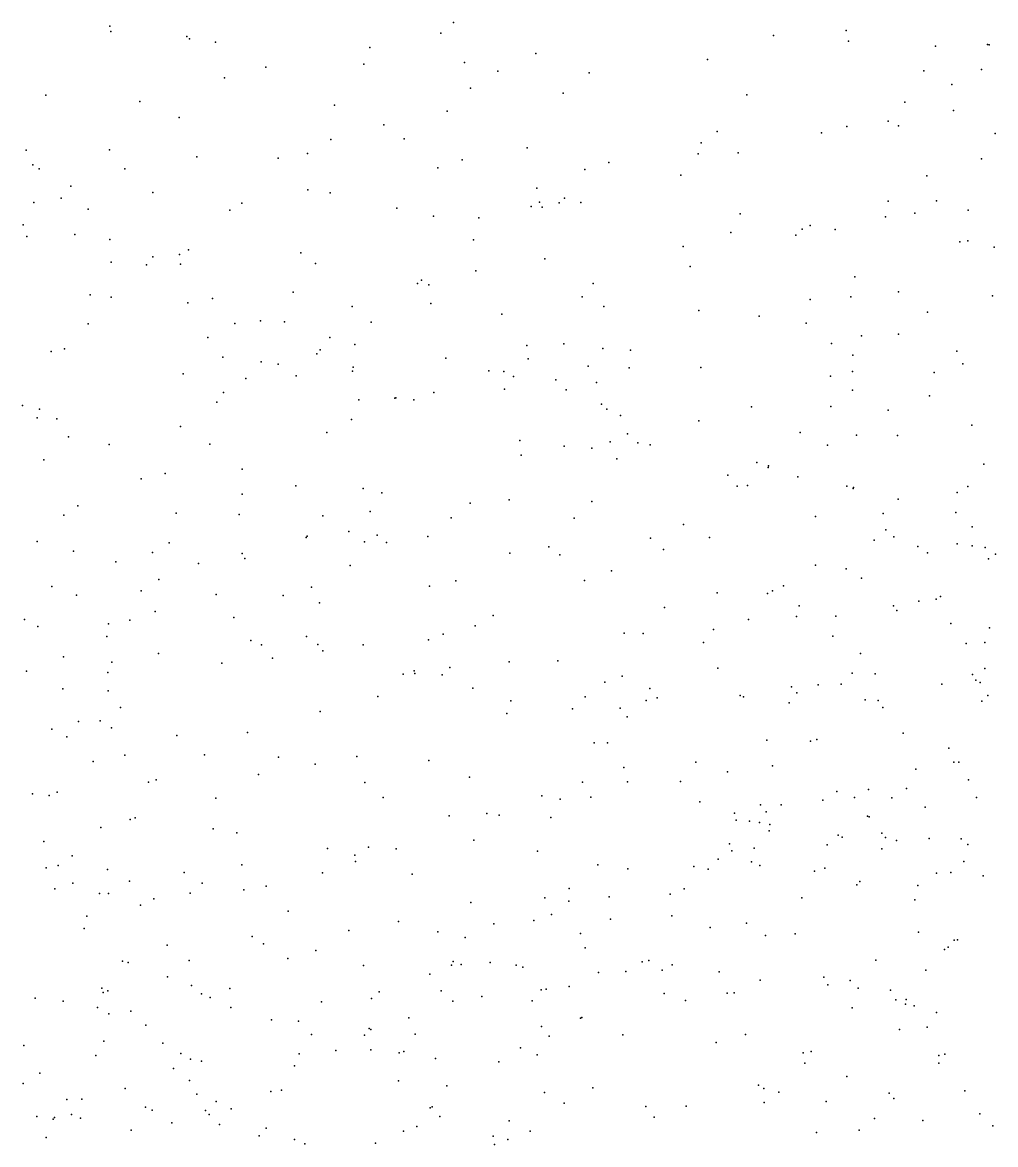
# Model space of a CAD drawing. Header units: metres. Extents: x -25 to 25, y -27.8 to 27.8.
# Drawn here: x 0.75 to 1.44, y -3.174 to -2.379 of the extents above; entities that cross this region are included whole.
import ezdxf

# ---------------------------------------------------------------- set-up
doc = ezdxf.new("R2010")
doc.units = ezdxf.units.M

msp = doc.modelspace()

# ---------------------------------------------------------------- linework, layer by layer
for p in [(0.8121, -2.3812, -24.1812), (1.0556, -2.3786, 10.584), (1.3339, -2.3842, 10.4372), (0.8128, -2.3851, -1.9885), (0.8666, -2.3885, -3.0438), (0.8687, -2.3902, -12.8279), (0.887, -2.3926, -15.2191), (1.0466, -2.3862, 15.0623), (1.2825, -2.3879, -12.9099), (1.3357, -2.3918, -7.6695), (0.9964, -2.3963, -12.8942), (1.1141, -2.4005, -5.7904), (1.3973, -2.3955, -6.4594), (1.4342, -2.3943, -15.1294), (1.4352, -2.3945, -12.7972), (0.9922, -2.4081, -2.8853), (1.0634, -2.4069, -2.4262), (1.2356, -2.4048, 10.4771), (0.9227, -2.4102, -2.1104), (1.0871, -2.4132, -2.5834), (1.1519, -2.4143, -5.8581), (1.389, -2.413, -7.3919), (1.4298, -2.412, -7.8807), (0.8934, -2.4178, 10.5833), (1.4088, -2.4225, -7.322), (0.7668, -2.4301, -12.733), (1.0677, -2.4252, -2.7313), (1.1334, -2.4286, 10.4958), (1.2635, -2.43, 15.0629), (0.8334, -2.4346, -5.5143), (0.9714, -2.4371, -5.642), (1.3755, -2.435, 14.9984), (0.8613, -2.4459, 15.082), (1.0511, -2.4414, -2.8155), (1.3636, -2.4485, 10.3268), (1.41, -2.4411, -6.5212), (1.0064, -2.4512, -2.2173), (1.2426, -2.4558, -6.0517), (1.3343, -2.4523, -7.5944), (1.3711, -2.4519, -7.4622), (0.9688, -2.4615, -2.9793), (1.0206, -2.4611, -12.8027), (1.2311, -2.4639, -12.7981), (1.3165, -2.4569, -6.2209), (1.4395, -2.4572, -6.6746), (0.7528, -2.4692, -1.8746), (0.812, -2.4688, -3.1645), (0.9521, -2.4715, 15.1215), (1.1078, -2.4674, -12.799), (1.229, -2.4716, 10.3935), (1.2575, -2.4709, -24.1659), (0.7575, -2.4795, 10.5648), (0.8737, -2.4739, -12.7275), (0.9314, -2.4747, 10.5207), (1.0617, -2.476, 10.4736), (1.1657, -2.4779, 15.1242), (1.4298, -2.4752, -7.2231), (0.7621, -2.4822, 24.2943), (0.8227, -2.4823, -1.9539), (1.0446, -2.4816, -5.7158), (1.1487, -2.4829, 10.4204), (1.2168, -2.4868, -5.9867), (1.3911, -2.4872, -7.3923), (0.7846, -2.4945, 24.1882), (1.1147, -2.496, -2.3994), (0.7777, -2.5032, -12.6499), (0.8427, -2.4992, 10.5206), (0.9525, -2.4972, -2.0963), (0.9683, -2.4994, -12.7131), (1.1344, -2.5032, -2.4977), (0.7583, -2.5062, -24.6829), (0.7967, -2.5108, 15.1207), (0.8971, -2.5115, -2.0258), (0.9057, -2.5066, -5.5823), (1.0154, -2.5102, 15.165), (1.1106, -2.5089, -5.7943), (1.1165, -2.5059, -2.7476), (1.1185, -2.5095, -12.7247), (1.1306, -2.5065, -2.6705), (1.146, -2.5061, -2.5824), (1.3638, -2.5052, 15.0687), (1.3979, -2.5049, -6.4684), (1.4203, -2.5115, -7.2883), (1.0414, -2.5158, -12.7221), (1.0736, -2.517, -2.8584), (1.2588, -2.5142, -29.3819), (1.3619, -2.5163, -7.5007), (1.3825, -2.5138, -7.9165), (0.7508, -2.5221, -5.4719), (1.2521, -2.5275, -6.0931), (1.3028, -2.525, -12.6584), (1.3084, -2.5224, -7.7412), (1.3261, -2.5254, 10.2549), (0.7532, -2.5303, 23.7498), (0.7874, -2.5289, 23.87), (0.8122, -2.5324, -3.2134), (1.0698, -2.5326, -2.2562), (1.2983, -2.5294, -6.1918), (1.4144, -2.534, -6.5468), (1.4201, -2.5333, 10.1672), (0.8615, -2.5431, -1.9683), (0.8679, -2.5396, -3.1584), (0.9475, -2.5418, -12.6569), (1.2185, -2.5374, -12.665), (1.4387, -2.5377, -12.5876), (0.813, -2.5484, -1.9106), (0.8381, -2.5504, 24.0538), (0.8426, -2.5447, -29.1989), (0.8623, -2.5499, -12.6297), (0.9578, -2.5494, -5.6356), (1.1204, -2.546, -2.812), (1.2235, -2.5516, 10.309), (1.0714, -2.5545, -12.6557), (1.3401, -2.5589, -7.8447), (1.0301, -2.5636, 10.4159), (1.0329, -2.5611, -2.1662), (1.0381, -2.5645, -5.7159), (1.1546, -2.5635, -5.8809), (0.7983, -2.5717, -12.5788), (0.8131, -2.5732, 23.6888), (0.8848, -2.5741, -5.5689), (0.942, -2.5696, -2.051), (1.1469, -2.5731, -12.627), (1.3085, -2.575, -7.6833), (1.3373, -2.573, -6.2974), (1.3711, -2.5694, -6.3905), (1.4377, -2.5724, -6.6779), (0.8674, -2.5772, 23.9145), (0.9839, -2.5798, -3.0437), (1.0396, -2.5777, -2.962), (1.1622, -2.5799, -2.4559), (1.2295, -2.5826, -12.6088), (0.9188, -2.5899, 23.9993), (0.936, -2.5906, 15.2086), (0.9973, -2.5909, -12.6071), (1.09, -2.5852, -2.882), (1.2722, -2.5868, -6.1556), (1.3056, -2.5916, -7.7581), (1.3916, -2.5839, -7.3994), (0.7968, -2.5922, 10.4823), (0.9006, -2.5919, 23.8074), (1.3711, -2.5995, -7.4715), (0.8816, -2.6019, 24.1794), (0.968, -2.6017, 23.9152), (0.9858, -2.6067, 23.8107), (1.1076, -2.6075, 10.3441), (1.1339, -2.6063, -15.2512), (1.3235, -2.606, 10.1606), (1.3447, -2.6006, -7.5539), (0.7706, -2.6118, 15.1916), (0.78, -2.6098, 23.4202), (0.9588, -2.6134, -24.5967), (0.9612, -2.6106, 24.0874), (1.1615, -2.6096, -2.7198), (1.1812, -2.6108, -2.6037), (1.3386, -2.6143, -12.5447), (1.4124, -2.6115, -7.3229), (0.8923, -2.6157, -1.986), (0.9194, -2.6191, -21.5104), (0.9314, -2.6207, -3.111), (0.9845, -2.6229, 23.6959), (1.0503, -2.6165, 23.893), (1.1085, -2.617, -12.5803), (1.1512, -2.6222, -22.1243), (1.1802, -2.6233, -2.5305), (1.2309, -2.623, -6.0496), (1.4167, -2.6204, -22.5656), (0.8641, -2.6276, -12.5379), (0.9086, -2.6309, 24.2673), (0.9441, -2.6289, 23.6164), (0.984, -2.6257, -2.088), (1.0806, -2.6254, 23.8), (1.0914, -2.626, 24.0356), (1.0983, -2.6294, 15.2327), (1.3228, -2.6292, 15.1735), (1.3385, -2.6258, -7.9185), (1.3962, -2.6265, -6.503), (1.0918, -2.6384, -2.2493), (1.1283, -2.6317, -2.8349), (1.1356, -2.6389, 23.9442), (1.157, -2.6338, -5.8978), (1.3384, -2.6392, -6.326), (0.8927, -2.6408, 10.4141), (0.9885, -2.6459, 15.259), (1.014, -2.6448, 24.1626), (1.0148, -2.6446, 10.3625), (1.0276, -2.6459, -3.0085), (1.0417, -2.6407, -12.5594), (1.3929, -2.6431, -8.0161), (0.7502, -2.6501, -3.3611), (0.7623, -2.6526, 24.5253), (0.888, -2.6476, -5.5799), (1.1605, -2.649, -2.3686), (1.1643, -2.6525, 23.7971), (1.2668, -2.651, -12.535), (1.323, -2.6506, -7.616), (1.3637, -2.6532, -6.4023), (0.7606, -2.6588, -5.4934), (0.7746, -2.6595, -12.4605), (0.9835, -2.6599, -12.5248), (1.174, -2.657, 24.0317), (1.2295, -2.6608, 10.1828), (0.8622, -2.6649, 24.3519), (0.9658, -2.6692, 23.5154), (1.1789, -2.6701, -2.4771), (1.3014, -2.6692, -7.6863), (1.3413, -2.671, 10.0743), (1.423, -2.664, -7.2588), (0.7829, -2.6722, 10.4386), (0.8116, -2.6776, -1.8929), (0.883, -2.6775, 23.4195), (1.1027, -2.6749, -12.5145), (1.134, -2.6788, -2.3075), (1.1668, -2.6758, -2.7602), (1.1862, -2.6764, -5.9587), (1.1951, -2.6778, -2.5741), (1.3207, -2.678, -7.8261), (1.3703, -2.6713, -12.4798), (1.1037, -2.6851, -2.8987), (1.1536, -2.6802, 24.151), (0.7653, -2.6886, 15.2666), (1.1713, -2.6877, 15.2706), (1.2707, -2.6904, 23.8012), (1.2787, -2.6938, -6.2063), (1.2788, -2.6927, 23.8938), (1.4315, -2.6915, -7.1867), (0.8344, -2.7019, -3.2869), (0.8514, -2.6982, 23.3322), (0.906, -2.6952, 15.3099), (1.25, -2.6994, -6.1418), (1.2996, -2.7006, -7.761), (0.944, -2.707, -12.4623), (0.9917, -2.7088, -2.0826), (1.2568, -2.7072, 10.1067), (1.2639, -2.7067, 23.7157), (1.3343, -2.7072, -7.9919), (1.3388, -2.7089, 15.2232), (1.3392, -2.708, -6.3578), (1.4201, -2.7074, 9.9741), (0.9058, -2.7129, -5.6068), (1.0049, -2.7119, -5.7095), (1.0951, -2.7169, 10.2514), (1.1536, -2.7179, 23.5577), (1.3708, -2.7164, -6.4494), (1.4125, -2.7117, -7.312), (0.7894, -2.721, -3.3613), (0.8591, -2.7262, 15.3963), (0.9965, -2.7252, -3.0705), (1.0674, -2.7193, 24.3138), (1.3601, -2.7266, -15.2846), (1.4116, -2.7257, -6.6242), (0.7795, -2.7277, -12.3701), (0.9037, -2.7273, 24.3967), (0.9631, -2.7281, -22.0187), (1.054, -2.7296, -2.1581), (1.1412, -2.7299, -2.8455), (1.2187, -2.7342, -12.4529), (1.3121, -2.7286, -7.6464), (0.9519, -2.7425, -5.6587), (0.9816, -2.7393, 23.389), (1.0016, -2.7419, 15.4067), (1.362, -2.7381, 23.9313), (1.4232, -2.7359, -6.7084), (0.7606, -2.7463, 15.5178), (0.8541, -2.7473, -5.5614), (0.9512, -2.7435, -3.1556), (0.9927, -2.7465, -12.4284), (1.0081, -2.747, 10.3069), (1.0374, -2.7429, -22.2842), (1.1233, -2.7501, -5.8701), (1.1952, -2.744, -2.506), (1.2371, -2.7434, 24.2053), (1.3537, -2.7453, 23.7327), (1.3676, -2.7431, -12.4314), (1.3848, -2.7498, 23.8116), (1.4126, -2.7481, -8.1192), (1.4232, -2.7493, -7.2313), (0.7863, -2.7531, 23.1711), (0.8423, -2.7542, 10.3726), (0.906, -2.7548, 15.4666), (0.9077, -2.7585, -1.9769), (1.0955, -2.7546, 15.4039), (1.1311, -2.7559, -2.2804), (1.2045, -2.752, -2.586), (1.3915, -2.7544, -7.3902), (1.4324, -2.7507, -7.1489), (1.4348, -2.7586, -6.8292), (1.4398, -2.7553, -7.0384), (0.8165, -2.7607, 15.6639), (0.875, -2.762, -21.692), (0.9825, -2.7633, -29.2249), (1.3122, -2.763, 10.0273), (1.3339, -2.7658, -7.5857), (0.8469, -2.7732, -1.9115), (1.0574, -2.7743, 24.3919), (1.1486, -2.774, -12.4138), (1.1676, -2.7671, -2.34), (1.3448, -2.7723, 23.6057), (0.771, -2.7783, -21.4022), (0.8343, -2.7814, 24.5339), (0.9551, -2.7786, 24.442), (1.0386, -2.7781, -5.7572), (1.2818, -2.7814, 23.5344), (1.2896, -2.7778, -6.2711), (0.7886, -2.7844, 3.9391), (0.8875, -2.7838, 15.7052), (0.9349, -2.7845, 15.6295), (0.9606, -2.7898, 23.3043), (1.2426, -2.7828, -6.1516), (1.2781, -2.7831, -7.9732), (1.3854, -2.7885, -6.5588), (1.3978, -2.7872, 24.0718), (1.4008, -2.7854, 9.9455), (0.8442, -2.796, 15.8298), (1.2053, -2.7932, -6.0299), (1.3007, -2.792, -12.398), (1.3674, -2.792, -6.488), (1.3699, -2.7953, -7.482), (0.7516, -2.8015, -3.4589), (0.8112, -2.8047, -3.3714), (0.8264, -2.802, -12.3056), (0.9001, -2.8003, -15.4973), (1.0711, -2.8061, -12.3747), (1.0837, -2.7987, 15.4987), (1.2647, -2.8016, -7.9047), (1.2988, -2.7995, -7.7046), (1.3267, -2.7993, -8.043), (1.4082, -2.8044, -7.3331), (0.7611, -2.8066, 24.6252), (0.8099, -2.8137, 3.8462), (0.9516, -2.8137, -24.732), (1.0483, -2.8121, 23.3317), (1.1765, -2.8113, 10.1139), (1.1901, -2.8115, -2.6666), (1.24, -2.8086, 24.3099), (1.3246, -2.8135, -6.3877), (1.4356, -2.8076, -8.2395), (0.912, -2.8166, -12.3147), (0.9195, -2.8195, 15.8656), (0.9596, -2.8194, -3.1733), (0.9917, -2.8196, -2.0889), (1.038, -2.816, 15.683), (1.2329, -2.8178, 15.4366), (1.4189, -2.8187, -7.2442), (1.4323, -2.8179, -24.2948), (0.7793, -2.8281, 4.059), (0.8467, -2.8258, 15.9349), (0.9275, -2.829, 24.5042), (0.9631, -2.8237, -5.7001), (1.3442, -2.8256, 24.2566), (0.8136, -2.8318, 3.7579), (0.8915, -2.8325, -1.9788), (1.0279, -2.838, -3.0586), (1.0531, -2.8357, -5.8008), (1.095, -2.8317, -2.9347), (1.1295, -2.8308, -2.8715), (1.243, -2.8362, 10.0301), (1.4321, -2.8363, -6.9659), (0.753, -2.8383, -1.8485), (0.8106, -2.8391, -12.248), (1.0201, -2.8403, -12.3275), (1.0282, -2.8398, 10.2434), (1.0477, -2.8409, 24.4769), (1.1628, -2.846, -2.3543), (1.1752, -2.8417, -12.3426), (1.3383, -2.8396, 23.4298), (1.3545, -2.8401, -8.1056), (1.4234, -2.8405, 24.1572), (1.4259, -2.8447, -6.8611), (0.7789, -2.8507, -5.5397), (0.811, -2.8521, 23.1097), (1.0693, -2.8503, 15.8042), (1.1949, -2.8504, -2.5569), (1.2952, -2.8494, -7.7551), (1.2989, -2.8536, -29.25), (1.3142, -2.8478, 9.9698), (1.3304, -2.8474, -12.3414), (1.4018, -2.8475, -6.6893), (1.4289, -2.8462, -7.1306), (1.0021, -2.8562, 23.248), (1.0962, -2.8592, -12.3178), (1.1489, -2.8565, 24.4388), (1.1921, -2.859, 15.5779), (1.2001, -2.8572, -6.0643), (1.2589, -2.8555, -12.3417), (1.2612, -2.8565, -24.4861), (1.2935, -2.8606, -7.9832), (1.3474, -2.8585, -7.6061), (1.3565, -2.8591, -22.9049), (1.43, -2.8594, -7.0418), (1.4344, -2.8554, 15.3425), (0.8197, -2.8639, 3.665), (0.9613, -2.8668, 15.9998), (1.0934, -2.8681, 23.2864), (1.1401, -2.8649, -5.9464), (1.1737, -2.8645, -2.7372), (1.3598, -2.864, -6.5285), (0.79, -2.8738, 10.367), (0.8052, -2.8734, 3.558), (1.1787, -2.8706, -2.4587), (0.7711, -2.8793, 16.0682), (0.7816, -2.8847, 3.4405), (0.8132, -2.8784, 3.9694), (0.8597, -2.8838, 24.5839), (0.9098, -2.8816, 10.3076), (1.3744, -2.8822, -6.6019), (1.1553, -2.8889, -22.7578), (1.1649, -2.8889, 15.7921), (1.2776, -2.8871, -7.8779), (1.3087, -2.8877, -8.1708), (1.3132, -2.8866, -6.421), (1.4066, -2.8927, -7.3233), (0.8228, -2.8977, -12.1575), (0.8791, -2.8975, -3.3047), (0.9316, -2.8991, 16.0902), (0.9871, -2.8986, -12.2515), (1.0383, -2.9014, -3.0279), (0.8003, -2.9023, -3.4282), (0.9577, -2.9041, -5.7228), (1.1763, -2.9064, 15.887), (1.2273, -2.9028, -6.1824), (1.2498, -2.9096, 15.6909), (1.2818, -2.9053, -12.2913), (1.3834, -2.9077, 24.3136), (1.4102, -2.9027, -6.8013), (1.4138, -2.9027, -8.3735), (0.8395, -2.9168, 3.7157), (0.845, -2.9152, 3.8733), (0.9174, -2.9115, -22.7603), (0.9929, -2.917, -3.1372), (1.067, -2.9134, 23.2129), (1.1471, -2.9168, -2.3474), (1.1789, -2.9165, -2.6481), (1.2166, -2.9163, -15.4551), (1.4206, -2.9152, -7.1629), (0.7574, -2.9252, -12.0442), (0.7748, -2.9239, 3.3705), (1.3272, -2.9234, -8.278), (1.3497, -2.9221, -12.2716), (1.3766, -2.9213, -7.4931), (0.7692, -2.9263, 4.1561), (0.8872, -2.9281, -5.6568), (1.0059, -2.9278, -5.7788), (1.1182, -2.9265, 24.5272), (1.1313, -2.929, -12.252), (1.1529, -2.9274, 16.0404), (1.2302, -2.9309, 15.9686), (1.2732, -2.933, 15.8463), (1.2879, -2.933, -8.0808), (1.3175, -2.9295, 15.6389), (1.3398, -2.9276, -8.3846), (1.3663, -2.9279, 15.5489), (1.4263, -2.9278, -23.1486), (1.0527, -2.9406, -12.2228), (1.0794, -2.9391, 16.1535), (1.088, -2.9402, -5.9011), (1.2548, -2.9388, 24.4548), (1.2772, -2.9379, -7.9261), (1.3491, -2.9409, 9.8893), (1.3503, -2.9414, -8.5504), (1.39, -2.9346, -6.7306), (0.8058, -2.949, 3.4547), (0.8265, -2.9432, 3.5781), (0.8301, -2.9422, -12.0789), (1.1247, -2.9418, -2.8548), (1.2559, -2.9438, -8.169), (1.2654, -2.9445, -6.355), (1.2726, -2.9454, -8.3246), (1.2798, -2.9469, 16.0475), (0.8853, -2.9499, -1.9986), (0.9021, -2.9527, -12.1047), (1.2794, -2.9513, -8.4789), (1.3282, -2.9545, -8.682), (1.3312, -2.9559, -6.5359), (1.3591, -2.953, 15.7601), (1.3617, -2.9561, 15.8669), (1.3928, -2.9567, -8.8138), (1.4155, -2.9569, 23.3216), (0.7653, -2.9589, 3.2958), (0.9663, -2.9638, -3.1982), (0.9955, -2.9628, 23.1361), (1.0151, -2.9641, 24.5937), (1.0701, -2.9579, 10.1469), (1.2512, -2.9606, 16.174), (1.2688, -2.9636, -8.7437), (1.3204, -2.9613, -8.8047), (1.3591, -2.9641, -6.6225), (1.3695, -2.9582, 24.3844), (1.4202, -2.9611, 15.6419), (0.7855, -2.9691, 24.7485), (0.9858, -2.9685, -12.1357), (0.9862, -2.973, 10.2236), (1.1152, -2.9658, 16.2401), (1.2432, -2.9713, -8.3864), (1.2529, -2.9654, -8.6303), (1.4174, -2.973, -7.0423), (0.7669, -2.9776, 4.2681), (0.7756, -2.9758, -1.9003), (0.8104, -2.9788, -11.9835), (0.8648, -2.9809, -12.0279), (0.9057, -2.9754, -22.9641), (0.9629, -2.981, 16.3028), (1.1579, -2.9755, -2.4392), (1.1792, -2.9783, 23.1907), (1.226, -2.9765, 16.2585), (1.2361, -2.9784, -8.8553), (1.2669, -2.9733, 9.9412), (1.2728, -2.976, -7.9982), (1.3116, -2.9798, -8.9159), (1.3187, -2.9778, -7.7778), (1.4082, -2.9808, -6.9017), (0.786, -2.9885, -29.0626), (0.826, -2.9871, 4.0852), (0.8775, -2.9884, 3.8513), (1.0264, -2.9821, -15.6011), (1.3437, -2.9873, -7.6762), (1.398, -2.9814, -6.827), (1.431, -2.9832, -12.2093), (0.7731, -2.9924, -3.5166), (0.8047, -2.9958, 16.296), (0.8112, -2.9958, 23.0101), (0.8691, -2.9954, 3.6873), (0.907, -2.9932, -3.3043), (0.9229, -2.9906, 24.6453), (1.1376, -2.9921, -12.1658), (1.2092, -2.9962, -12.1802), (1.2191, -2.9924, -8.4546), (1.3414, -2.9895, -12.2024), (1.3846, -2.9901, -8.9875), (0.8339, -3.0041, 10.3295), (0.8433, -2.9995, -3.4063), (1.068, -3.0021, 16.3484), (1.1203, -2.9988, 10.0856), (1.1374, -3.0012, -2.8022), (1.1661, -2.998, -8.8326), (1.3026, -2.9988, -7.8701), (1.3827, -3.0002, -7.4785), (0.7959, -3.0118, 4.2012), (0.9385, -3.0083, 23.0773), (1.1251, -3.0106, -2.3581), (1.2103, -3.0116, -6.2303), (0.794, -3.0206, -11.8901), (1.0167, -3.0156, -3.0682), (1.0843, -3.0173, -2.8972), (1.1125, -3.0148, 23.1342), (1.1669, -3.0139, -8.7328), (1.2375, -3.0198, -8.9938), (1.2633, -3.0168, -6.4267), (0.913, -3.0263, -11.9915), (0.9816, -3.0219, -3.1528), (1.0446, -3.0229, -2.9876), (1.064, -3.0269, -12.0958), (1.1457, -3.024, -2.7031), (1.2767, -3.0254, -12.155), (1.2978, -3.0244, -6.523), (1.3851, -3.0232, -12.1561), (1.4105, -3.0288, -7.1825), (1.4128, -3.0285, -15.4597), (0.8527, -3.0324, -11.9266), (0.9211, -3.0313, -5.7432), (0.9581, -3.0362, -3.2473), (1.149, -3.0343, -8.9098), (1.4037, -3.0354, -9.0815), (1.4061, -3.0338, -7.259), (0.8212, -3.0436, -3.4736), (0.8252, -3.0445, -1.9777), (0.8683, -3.0431, -5.6973), (0.9382, -3.0417, -2.0943), (1.0554, -3.0439, 10.1533), (1.0816, -3.0447, -8.8781), (1.1894, -3.0442, 16.4072), (1.194, -3.0431, 23.1329), (1.3549, -3.0429, 16.3518), (0.9919, -3.0468, 16.4101), (1.0543, -3.0465, -2.277), (1.0611, -3.046, -8.7951), (1.1, -3.0465, 24.6195), (1.1049, -3.048, -6.0147), (1.1585, -3.0517, -6.1435), (1.1779, -3.0509, -8.4739), (1.2035, -3.05, 9.9878), (1.2106, -3.0462, -12.1128), (1.244, -3.0512, -8.1744), (1.3905, -3.0501, -6.8849), (0.8531, -3.0547, 24.7536), (1.0388, -3.0529, -9.0053), (1.2729, -3.0571, -8.048), (1.3182, -3.055, -6.6211), (1.321, -3.0604, 24.5205), (1.3368, -3.0574, -7.7983), (0.8065, -3.0629, 3.3493), (0.8074, -3.0658, 24.8634), (0.8106, -3.0646, -5.6596), (0.8701, -3.0608, 3.9795), (0.8771, -3.0668, 3.6685), (0.8972, -3.0631, -3.3739), (1.003, -3.0654, -8.9261), (1.0469, -3.0648, -29.1469), (1.1179, -3.0639, -2.4594), (1.1214, -3.0636, -2.7644), (1.1377, -3.0616, -2.6116), (1.205, -3.0666, -8.3925), (1.2495, -3.0663, -9.0975), (1.2546, -3.066, -24.6025), (1.3424, -3.0627, -6.695), (1.3654, -3.0643, -7.6634), (0.7592, -3.07, -1.9381), (0.779, -3.0719, 4.2973), (0.8035, -3.0764, -11.8014), (0.8832, -3.0695, 3.7723), (0.8978, -3.0766, -11.8888), (0.9622, -3.0726, -11.9537), (0.9976, -3.0701, 23.0543), (1.0551, -3.0721, -12.0297), (1.0758, -3.0687, -9.0659), (1.1115, -3.0717, -8.7255), (1.2201, -3.0716, -8.2909), (1.3692, -3.071, -6.8018), (1.376, -3.0742, -9.138), (1.3765, -3.0709, 9.8451), (1.3821, -3.0754, -7.5602), (0.8114, -3.0809, 16.408), (0.8269, -3.0791, 3.4718), (1.0241, -3.0838, -3.0387), (1.1457, -3.0841, -9.124), (1.1465, -3.0836, 10.0438), (1.3382, -3.0767, 23.1501), (1.398, -3.08, -6.9988), (0.8376, -3.0891, 10.3269), (0.9267, -3.0853, -5.7893), (0.9459, -3.0861, -8.9692), (0.996, -3.0913, -24.739), (0.9971, -3.0921, 24.6769), (1.118, -3.09, -2.5393), (1.3717, -3.0921, -12.0647), (1.3913, -3.0904, -7.4754), (0.8078, -3.1003, 4.2218), (0.955, -3.0956, -2.1434), (0.9926, -3.0961, -3.1293), (1.0286, -3.0955, -5.9437), (1.1234, -3.0967, 23.0775), (1.1757, -3.0959, -12.0349), (1.2626, -3.0957, -12.0604), (0.7513, -3.1034, 4.361), (0.8496, -3.1018, 4.0946), (0.9724, -3.1069, -3.2433), (0.9972, -3.1066, -2.2298), (1.0205, -3.1077, -11.9164), (1.1032, -3.1051, -11.9642), (1.2418, -3.1012, 16.4974), (1.3091, -3.1077, -7.9826), (0.8022, -3.1106, 25.0176), (0.8625, -3.109, 3.5796), (0.8693, -3.1131, -5.7507), (0.877, -3.1145, -2.0717), (0.9464, -3.1094, -8.8755), (1.0172, -3.1086, -9.1451), (1.0428, -3.1126, -2.9398), (1.0879, -3.115, -6.0731), (1.115, -3.11, -8.6593), (1.3035, -3.1085, -9.1793), (1.3046, -3.116, -6.6625), (1.3995, -3.116, -7.3759), (1.3996, -3.1104, -7.1171), (1.4038, -3.1095, -7.2015), (0.7625, -3.1231, -11.6434), (0.8573, -3.1197, -9.0539), (0.9431, -3.1179, 10.2495), (0.7508, -3.1304, -9.1523), (0.8685, -3.1283, 16.4828), (1.0167, -3.1285, 10.1822), (1.0509, -3.1319, 23.0292), (1.2718, -3.1315, 23.0795), (1.3343, -3.1255, 16.4978), (0.8229, -3.134, -9.1437), (0.8739, -3.1379, -3.4661), (0.9263, -3.136, -5.8376), (0.9337, -3.1351, -11.7673), (1.1201, -3.1368, -8.5185), (1.1544, -3.1333, -6.2468), (1.2756, -3.1339, -11.9862), (1.2863, -3.1364, 9.8979), (1.3644, -3.1372, -11.9742), (1.4181, -3.1356, -9.2436), (0.7816, -3.1416, -23.6373), (0.7923, -3.1415, 3.2333), (0.8373, -3.1471, 22.9614), (0.8874, -3.1431, -8.9228), (1.0391, -3.1475, -8.6903), (1.0406, -3.1469, -11.8302), (1.134, -3.1443, -9.2254), (1.192, -3.1467, -6.3589), (1.2205, -3.1465, -9.2309), (1.2758, -3.1439, -8.077), (1.3198, -3.1432, 24.5811), (1.3678, -3.141, -7.745), (0.7605, -3.1538, -9.3335), (0.7719, -3.1557, -3.6459), (0.7729, -3.1545, 3.1183), (0.7849, -3.1523, 16.4796), (0.7913, -3.1549, -2.0131), (0.8421, -3.1492, 3.4814), (0.8799, -3.1495, -9.2563), (0.8825, -3.1523, 4.014), (0.8982, -3.1483, 3.8114), (1.0461, -3.1538, -2.3872), (1.1979, -3.1542, -11.8695), (1.3539, -3.1551, -6.839), (1.4287, -3.1518, 24.5902), (0.8273, -3.1634, 25.11), (0.856, -3.1581, -11.6289), (0.8898, -3.1593, 3.6882), (0.9229, -3.1619, -2.1501), (1.0298, -3.1607, 16.5689), (1.0952, -3.1567, -8.5926), (1.3432, -3.1635, -9.2824), (1.3882, -3.1566, -7.5855), (1.4379, -3.1604, -11.8908), (0.767, -3.1686, 22.9144), (0.9179, -3.1675, -15.8041), (0.9429, -3.1699, -3.3686), (1.0203, -3.1641, -11.7464), (1.0837, -3.1677, -2.5824), (1.0942, -3.17, -11.7668), (1.11, -3.1641, 10.0837), (1.3129, -3.165, -11.8773), (0.9503, -3.1732, -5.9081), (1.0005, -3.1725, -9.2927), (1.0848, -3.1736, -6.1428)]:
    msp.add_point(p)

doc.saveas('drawing.dxf')
